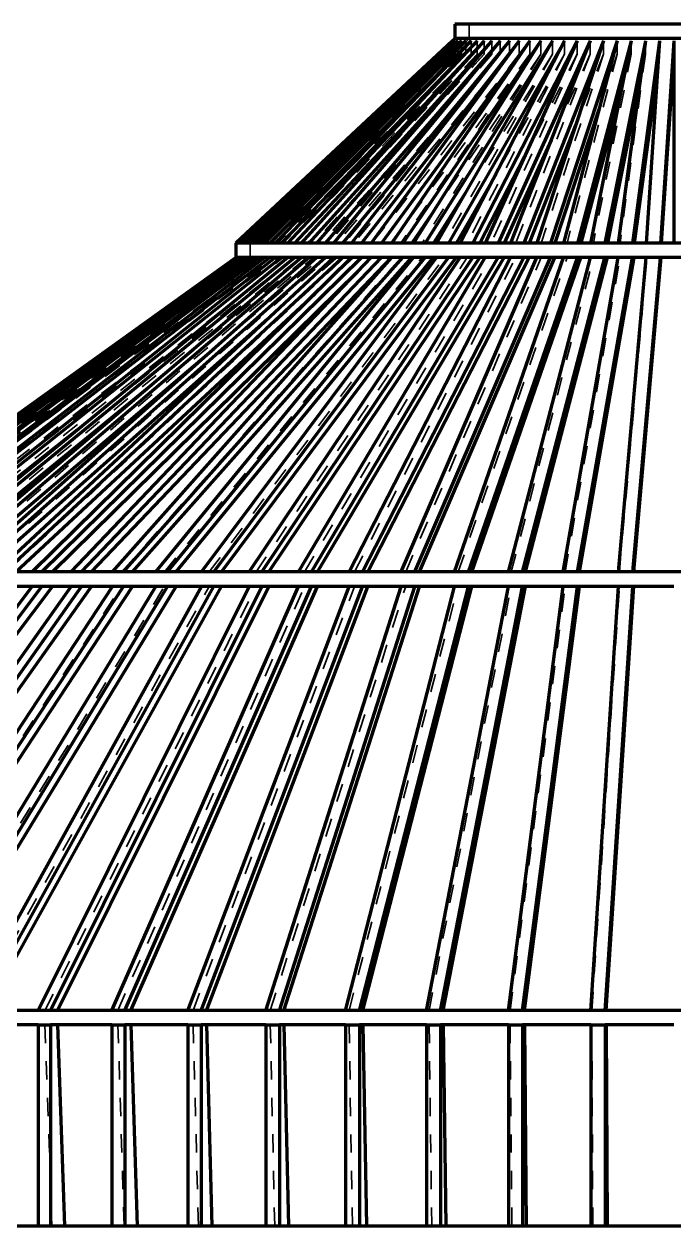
# Model space of a CAD drawing. Header units: inches. Extents: x -0.1 to 57.6, y -5.7 to 33.1.
# Drawn here: x 33.77 to 37.33, y 25.48 to 32.06 of the extents above; entities that cross this region are included whole.
import ezdxf

# ---------------------------------------------------------------- set-up
doc = ezdxf.new("R2010")
doc.units = ezdxf.units.IN
doc.header["$LTSCALE"] = 0.75
doc.header["$MEASUREMENT"] = 0
doc.linetypes.add('HIDDEN2', pattern=[0.1875, 0.125, -0.0625])
doc.layers.add('Hidden', color=7, linetype='HIDDEN2', lineweight=35)
doc.layers.add('Visible', color=7, linetype='Continuous', lineweight=70)

msp = doc.modelspace()

# ---------------------------------------------------------------- linework, layer by layer
at = {"layer": 'Hidden', "extrusion": (0, 1, 0)}
for p, q in [((36.2064, 31.9855), (36.2064, 32.0643)), ((36.2064, 31.9855), (36.2064, 32.0643)), ((35.0064, 30.8643), (36.2064, 31.9855)), ((36.1142, 31.8988), (36.1142, 31.9724)), ((36.1192, 31.8988), (36.1192, 31.9724)), ((36.129, 31.8988), (36.129, 31.9724)), ((36.1438, 31.8988), (36.1438, 31.9724)), ((36.1634, 31.8988), (36.1634, 31.9724)), ((36.1877, 31.8988), (36.1877, 31.9724)), ((36.2167, 31.8988), (36.2167, 31.9724)), ((36.2502, 31.8988), (36.2502, 31.9724)), ((36.2882, 31.8988), (36.2882, 31.9724)), ((36.3303, 31.8988), (36.3303, 31.9724)), ((36.3766, 31.8988), (36.3766, 31.9724)), ((36.4268, 31.8988), (36.4268, 31.9724)), ((36.4807, 31.8988), (36.4807, 31.9724)), ((36.5381, 31.8988), (36.5381, 31.9724)), ((36.5988, 31.8988), (36.5988, 31.9724)), ((36.6625, 31.8988), (36.6625, 31.9724)), ((36.729, 31.8988), (36.729, 31.9724)), ((36.798, 31.8988), (36.798, 31.9724)), ((36.8692, 31.8988), (36.8692, 31.9724)), ((36.9424, 31.8988), (36.9424, 31.9724)), ((37.0173, 31.8988), (37.0173, 31.9724)), ((37.0936, 31.8988), (37.0936, 31.9724)), ((37.1709, 31.8988), (37.1709, 31.9724)), ((37.249, 31.8988), (37.249, 31.9724)), ((36.1142, 31.8988), (35.0067, 30.8643)), ((36.1142, 31.8988), (35.0089, 30.8643)), ((36.1192, 31.8988), (35.0138, 30.8643)), ((36.1192, 31.8988), (35.0204, 30.8643)), ((36.129, 31.8988), (35.0302, 30.8643)), ((36.129, 31.8988), (35.0411, 30.8643)), ((36.1438, 31.8988), (35.0559, 30.8643)), ((36.1438, 31.8988), (35.0711, 30.8643)), ((36.1634, 31.8988), (35.0906, 30.8643)), ((36.1634, 31.8988), (35.1101, 30.8643)), ((36.1877, 31.8988), (35.1344, 30.8643)), ((36.1877, 31.8988), (35.158, 30.8643)), ((36.2167, 31.8988), (35.1869, 30.8643)), ((36.2167, 31.8988), (35.2146, 30.8643)), ((36.2502, 31.8988), (35.2481, 30.8643)), ((36.2502, 31.8988), (35.2797, 30.8643)), ((36.2882, 31.8988), (35.3176, 30.8643)), ((36.2882, 31.8988), (35.353, 30.8643)), ((36.3303, 31.8988), (35.3952, 30.8643)), ((36.3303, 31.8988), (35.4343, 30.8643)), ((36.3766, 31.8988), (35.4806, 30.8643)), ((36.3766, 31.8988), (35.5233, 30.8643)), ((36.4268, 31.8988), (35.5735, 30.8643)), ((36.4268, 31.8988), (35.6195, 30.8643)), ((36.4807, 31.8988), (35.6734, 30.8643)), ((36.4807, 31.8988), (35.7226, 30.8643)), ((36.5381, 31.8988), (35.8089, 30.9038)), ((36.5381, 31.8988), (35.8322, 30.8643)), ((36.5988, 31.8988), (35.9478, 30.8643)), ((36.5988, 31.8988), (36.0043, 31.0277)), ((36.6625, 31.8988), (36.069, 30.8643)), ((36.6625, 31.8988), (36.1851, 31.1402)), ((36.729, 31.8988), (36.1954, 30.8643)), ((36.798, 31.8988), (36.3264, 30.8643)), ((36.729, 31.8988), (36.353, 31.2434)), ((36.8692, 31.8988), (36.4615, 30.8643)), ((36.798, 31.8988), (36.5093, 31.3392)), ((36.9424, 31.8988), (36.6002, 30.8643)), ((36.8692, 31.8988), (36.6551, 31.4291)), ((37.0173, 31.8988), (36.7419, 30.8643)), ((36.9424, 31.8988), (36.7908, 31.5142)), ((37.0936, 31.8988), (36.8861, 30.8643)), ((37.0173, 31.8988), (36.917, 31.5955)), ((37.1709, 31.8988), (37.0321, 30.8643)), ((37.0936, 31.8988), (37.0337, 31.6739)), ((37.1709, 31.8988), (37.1411, 31.7502)), ((37.249, 31.8988), (37.1795, 30.8643)), ((37.249, 31.8988), (37.2391, 31.825)), ((35.0064, 30.7855), (35.0064, 30.8643)), ((35.0064, 30.7855), (35.0064, 30.8643)), ((32.6064, 29.0643), (35.0064, 30.7855)), ((32.6065, 29.0643), (35.0067, 30.7855)), ((32.6135, 29.0643), (35.0089, 30.7855)), ((32.6184, 29.0643), (35.0138, 30.7855)), ((32.6391, 29.0643), (35.0204, 30.7855)), ((32.649, 29.0643), (35.0302, 30.7855)), ((32.6835, 29.0643), (35.0411, 30.7855)), ((32.6982, 29.0643), (35.0559, 30.7855)), ((32.7463, 29.0643), (35.0711, 30.7855)), ((32.7659, 29.0643), (35.0906, 30.7855)), ((32.8274, 29.0643), (35.1101, 30.7855)), ((32.9156, 29.1125), (35.1344, 30.7855)), ((32.9263, 29.0643), (35.158, 30.7855)), ((33.0428, 29.0643), (35.2146, 30.7855)), ((33.1764, 29.0643), (35.2797, 30.7855)), ((33.3265, 29.0643), (35.353, 30.7855)), ((33.4926, 29.0643), (35.4343, 30.7855)), ((33.5614, 29.5318), (35.1869, 30.7855)), ((33.6739, 29.0643), (35.5233, 30.7855)), ((33.8698, 29.0643), (35.6195, 30.7855)), ((34.061, 29.8447), (35.2481, 30.7855)), ((34.0795, 29.0643), (35.7226, 30.7855)), ((34.3022, 29.0643), (35.8322, 30.7855)), ((34.4662, 30.0888), (35.3176, 30.7855)), ((34.537, 29.0643), (35.9478, 30.7855)), ((34.783, 29.0643), (36.069, 30.7855)), ((34.807, 30.2859), (35.3952, 30.7855)), ((35.0391, 29.0643), (36.1954, 30.7855)), ((35.1017, 30.4497), (35.4806, 30.7855)), ((35.3045, 29.0643), (36.3264, 30.7855)), ((35.3621, 30.5889), (35.5735, 30.7855)), ((35.5779, 29.0643), (36.4615, 30.7855)), ((35.5961, 30.7095), (35.6734, 30.7855)), ((35.8585, 29.0643), (36.6002, 30.7855)), ((36.145, 29.0643), (36.7419, 30.7855)), ((36.4363, 29.0643), (36.8861, 30.7855)), ((36.7313, 29.0643), (37.0321, 30.7855)), ((37.0288, 29.0643), (37.1795, 30.7855)), ((32.1203, 26.6643), (33.8698, 28.9855)), ((32.1203, 26.6643), (33.8698, 28.9855)), ((32.4366, 26.6643), (34.0795, 28.9855)), ((32.4366, 26.6643), (34.0795, 28.9855)), ((32.7724, 26.6643), (34.3022, 28.9855)), ((32.7724, 26.6643), (34.3022, 28.9855)), ((33.1263, 26.6643), (34.537, 28.9855)), ((33.1263, 26.6643), (34.537, 28.9855)), ((33.497, 26.6643), (34.783, 28.9855)), ((33.497, 26.6643), (34.783, 28.9855)), ((33.8829, 26.6643), (35.0391, 28.9855)), ((33.8829, 26.6643), (35.0391, 28.9855)), ((34.2826, 26.6643), (35.3045, 28.9855)), ((34.2826, 26.6643), (35.3045, 28.9855)), ((34.6944, 26.6643), (35.5779, 28.9855)), ((34.6944, 26.6643), (35.5779, 28.9855)), ((35.1168, 26.6643), (35.8585, 28.9855)), ((35.1168, 26.6643), (35.8585, 28.9855)), ((35.5481, 26.6643), (36.145, 28.9855)), ((35.5481, 26.6643), (36.145, 28.9855)), ((35.9866, 26.6643), (36.4363, 28.9855)), ((35.9866, 26.6643), (36.4363, 28.9855)), ((36.4305, 26.6643), (36.7313, 28.9855)), ((36.4305, 26.6643), (36.7313, 28.9855)), ((36.8781, 26.6643), (37.0288, 28.9855)), ((36.8781, 26.6643), (37.0288, 28.9855)), ((33.8829, 26.5855), (33.9208, 25.484)), ((33.8829, 26.5855), (33.9208, 25.484)), ((33.8829, 26.5855), (33.9208, 25.484)), ((33.8829, 26.5855), (33.9208, 25.484)), ((33.8829, 26.5855), (33.9208, 25.484)), ((34.2826, 26.5855), (34.3161, 25.484)), ((34.2826, 26.5855), (34.3161, 25.484)), ((34.2826, 26.5855), (34.3161, 25.484)), ((34.2826, 26.5855), (34.3161, 25.484)), ((34.2826, 26.5855), (34.3161, 25.484)), ((34.6944, 26.5855), (34.7234, 25.484)), ((34.6944, 26.5855), (34.7234, 25.484)), ((34.6944, 26.5855), (34.7234, 25.484)), ((34.6944, 26.5855), (34.7234, 25.484)), ((34.6944, 26.5855), (34.7234, 25.484)), ((35.1168, 26.5855), (35.1412, 25.484)), ((35.1168, 26.5855), (35.1412, 25.484)), ((35.1168, 26.5855), (35.1412, 25.484)), ((35.1168, 26.5855), (35.1412, 25.484)), ((35.1168, 26.5855), (35.1412, 25.484)), ((35.5481, 26.5855), (35.5677, 25.484)), ((35.5481, 26.5855), (35.5677, 25.484)), ((35.5481, 26.5855), (35.5677, 25.484)), ((35.5481, 26.5855), (35.5677, 25.484)), ((35.5481, 26.5855), (35.5677, 25.484)), ((35.9866, 26.5855), (36.0013, 25.484)), ((35.9866, 26.5855), (36.0013, 25.484)), ((35.9866, 26.5855), (36.0013, 25.484)), ((35.9866, 26.5855), (36.0013, 25.484)), ((35.9866, 26.5855), (36.0013, 25.484)), ((36.4305, 26.5855), (36.4404, 25.484)), ((36.4305, 26.5855), (36.4404, 25.484)), ((36.4305, 26.5855), (36.4404, 25.484)), ((36.4305, 26.5855), (36.4404, 25.484)), ((36.4305, 26.5855), (36.4404, 25.484)), ((36.8781, 26.5855), (36.883, 25.484)), ((36.8781, 26.5855), (36.883, 25.484)), ((36.8781, 26.5855), (36.883, 25.484)), ((36.8781, 26.5855), (36.883, 25.484)), ((36.8781, 26.5855), (36.883, 25.484))]:
    msp.add_line(p, q, dxfattribs=at)
at = {"layer": 'Visible', "extrusion": (0, 1, 0)}
for p, q in [((36.1276, 32.0643), (36.1276, 31.9855)), ((36.1276, 32.0643), (36.1276, 31.9855)), ((38.6064, 32.0643), (36.1276, 32.0643)), ((34.9276, 30.8643), (36.1276, 31.9855)), ((36.1283, 31.9855), (36.1276, 31.9855)), ((38.6064, 31.9855), (36.1276, 31.9855)), ((36.1332, 31.9855), (36.1283, 31.9855)), ((36.143, 31.9855), (36.1332, 31.9855)), ((36.1576, 31.9855), (36.143, 31.9855)), ((36.177, 31.9855), (36.1576, 31.9855)), ((36.2011, 31.9855), (36.177, 31.9855)), ((36.2297, 31.9855), (36.2011, 31.9855)), ((36.2629, 31.9855), (36.2297, 31.9855)), ((36.3004, 31.9855), (36.2629, 31.9855)), ((36.3422, 31.9855), (36.3004, 31.9855)), ((36.388, 31.9855), (36.3422, 31.9855)), ((36.4376, 31.9855), (36.388, 31.9855)), ((36.4909, 31.9855), (36.4376, 31.9855)), ((36.5477, 31.9855), (36.4909, 31.9855)), ((36.6077, 31.9855), (36.5477, 31.9855)), ((36.6707, 31.9855), (36.6077, 31.9855)), ((36.7365, 31.9855), (36.6707, 31.9855)), ((36.8047, 31.9855), (36.7365, 31.9855)), ((36.8752, 31.9855), (36.8047, 31.9855)), ((36.9476, 31.9855), (36.8752, 31.9855)), ((37.0217, 31.9855), (36.9476, 31.9855)), ((37.0971, 31.9855), (37.0217, 31.9855)), ((37.1736, 31.9855), (37.0971, 31.9855)), ((37.2508, 31.9855), (37.1736, 31.9855)), ((37.3285, 31.9855), (37.2508, 31.9855)), ((36.1142, 31.9724), (34.9279, 30.8643)), ((36.1142, 31.9724), (34.9303, 30.8643)), ((36.1192, 31.9724), (34.9352, 30.8643)), ((36.1192, 31.9724), (34.9422, 30.8643)), ((36.129, 31.9724), (34.9521, 30.8643)), ((36.129, 31.9724), (34.9638, 30.8643)), ((36.1438, 31.9724), (34.9785, 30.8643)), ((36.1438, 31.9724), (34.9948, 30.8643)), ((36.1634, 31.9724), (35.0144, 30.8643)), ((36.1634, 31.9724), (35.0352, 30.8643)), ((36.1877, 31.9724), (35.0595, 30.8643)), ((36.1877, 31.9724), (35.0847, 30.8643)), ((36.2167, 31.9724), (35.1137, 30.8643)), ((36.2167, 31.9724), (35.1433, 30.8643)), ((36.2502, 31.9724), (35.1768, 30.8643)), ((36.2502, 31.9724), (35.2107, 30.8643)), ((36.2882, 31.9724), (35.2486, 30.8643)), ((36.2882, 31.9724), (35.2865, 30.8643)), ((36.3303, 31.9724), (35.3287, 30.8643)), ((36.3303, 31.9724), (35.3706, 30.8643)), ((36.3766, 31.9724), (35.4169, 30.8643)), ((36.3766, 31.9724), (35.4626, 30.8643)), ((36.4268, 31.9724), (35.5128, 30.8643)), ((36.4268, 31.9724), (35.5621, 30.8643)), ((36.4807, 31.9724), (35.616, 30.8643)), ((36.4807, 31.9724), (35.6687, 30.8643)), ((36.5381, 31.9724), (35.7261, 30.8643)), ((36.5381, 31.9724), (35.782, 30.8643)), ((36.5988, 31.9724), (35.8426, 30.8643)), ((36.5988, 31.9724), (35.9015, 30.8643)), ((36.6625, 31.9724), (35.9652, 30.8643)), ((36.6625, 31.9724), (36.0268, 30.8643)), ((36.729, 31.9724), (36.0933, 30.8643)), ((36.729, 31.9724), (36.1575, 30.8643)), ((36.798, 31.9724), (36.2265, 30.8643)), ((36.798, 31.9724), (36.2929, 30.8643)), ((36.8692, 31.9724), (36.3641, 30.8643)), ((36.8692, 31.9724), (36.4325, 30.8643)), ((36.9424, 31.9724), (36.5057, 30.8643)), ((36.9424, 31.9724), (36.5758, 30.8643)), ((37.0173, 31.9724), (36.6507, 30.8643)), ((37.0173, 31.9724), (36.7223, 30.8643)), ((37.0936, 31.9724), (36.7986, 30.8643)), ((37.0936, 31.9724), (36.8713, 30.8643)), ((37.1709, 31.9724), (36.9486, 30.8643)), ((37.1709, 31.9724), (37.0222, 30.8643)), ((37.249, 31.9724), (37.1004, 30.8643)), ((37.249, 31.9724), (37.1746, 30.8643)), ((37.3276, 31.9724), (37.2531, 30.8643)), ((37.3276, 31.9724), (37.3276, 30.8643)), ((37.3276, 31.8988), (37.2581, 30.8643)), ((37.2391, 31.825), (37.1102, 30.8643)), ((37.1411, 31.7502), (36.9634, 30.8643)), ((37.0337, 31.6739), (36.8182, 30.8643)), ((36.917, 31.5955), (36.6751, 30.8643)), ((36.7908, 31.5142), (36.5347, 30.8643)), ((36.6551, 31.4291), (36.3977, 30.8643)), ((36.5093, 31.3392), (36.2644, 30.8643)), ((36.353, 31.2434), (36.1355, 30.8643)), ((36.1851, 31.1402), (36.0115, 30.8643)), ((36.0043, 31.0277), (35.8928, 30.8643)), ((34.9279, 30.8643), (34.9276, 30.8643)), ((34.9276, 30.8643), (34.9276, 30.7855)), ((34.9276, 30.8643), (34.9276, 30.7855)), ((39.8064, 30.8643), (34.9276, 30.8643)), ((34.9352, 30.8643), (34.9303, 30.8643)), ((34.9521, 30.8643), (34.9422, 30.8643)), ((34.9785, 30.8643), (34.9638, 30.8643)), ((35.0144, 30.8643), (34.9948, 30.8643)), ((35.0595, 30.8643), (35.0352, 30.8643)), ((35.1137, 30.8643), (35.0847, 30.8643)), ((35.1768, 30.8643), (35.1433, 30.8643)), ((35.2486, 30.8643), (35.2107, 30.8643)), ((35.3287, 30.8643), (35.2865, 30.8643)), ((35.4169, 30.8643), (35.3706, 30.8643)), ((35.5128, 30.8643), (35.4626, 30.8643)), ((35.616, 30.8643), (35.5621, 30.8643)), ((35.7261, 30.8643), (35.6687, 30.8643)), ((35.8089, 30.9038), (35.78, 30.8643)), ((35.8426, 30.8643), (35.782, 30.8643)), ((35.9652, 30.8643), (35.9015, 30.8643)), ((36.0933, 30.8643), (36.0268, 30.8643)), ((36.2265, 30.8643), (36.1575, 30.8643)), ((36.3641, 30.8643), (36.2929, 30.8643)), ((36.5057, 30.8643), (36.4325, 30.8643)), ((36.6507, 30.8643), (36.5758, 30.8643)), ((36.7986, 30.8643), (36.7223, 30.8643)), ((36.9486, 30.8643), (36.8713, 30.8643)), ((37.1004, 30.8643), (37.0222, 30.8643)), ((37.2531, 30.8643), (37.1746, 30.8643)), ((32.5276, 29.0643), (34.9276, 30.7855)), ((32.5278, 29.0643), (34.9279, 30.7855)), ((32.5349, 29.0643), (34.9303, 30.7855)), ((32.5398, 29.0643), (34.9352, 30.7855)), ((32.561, 29.0643), (34.9422, 30.7855)), ((32.5709, 29.0643), (34.9521, 30.7855)), ((32.6061, 29.0643), (34.9638, 30.7855)), ((32.6209, 29.0643), (34.9785, 30.7855)), ((32.67, 29.0643), (34.9948, 30.7855)), ((32.6896, 29.0643), (35.0144, 30.7855)), ((32.7525, 29.0643), (35.0352, 30.7855)), ((32.7768, 29.0643), (35.0595, 30.7855)), ((32.8531, 29.0643), (35.0847, 30.7855)), ((32.8821, 29.0643), (35.1137, 30.7855)), ((32.9716, 29.0643), (35.1433, 30.7855)), ((33.0051, 29.0643), (35.1768, 30.7855)), ((33.1074, 29.0643), (35.2107, 30.7855)), ((33.1453, 29.0643), (35.2486, 30.7855)), ((33.26, 29.0643), (35.2865, 30.7855)), ((33.3022, 29.0643), (35.3287, 30.7855)), ((33.4289, 29.0643), (35.3706, 30.7855)), ((33.4751, 29.0643), (35.4169, 30.7855)), ((33.6132, 29.0643), (35.4626, 30.7855)), ((33.6634, 29.0643), (35.5128, 30.7855)), ((33.8124, 29.0643), (35.5621, 30.7855)), ((33.8663, 29.0643), (35.616, 30.7855)), ((34.0256, 29.0643), (35.6687, 30.7855)), ((34.083, 29.0643), (35.7261, 30.7855)), ((34.1369, 29.0643), (35.78, 30.7855)), ((34.252, 29.0643), (35.782, 30.7855)), ((34.3127, 29.0643), (35.8426, 30.7855)), ((34.3629, 29.0643), (35.8928, 30.7855)), ((34.4907, 29.0643), (35.9015, 30.7855)), ((34.5544, 29.0643), (35.9652, 30.7855)), ((34.6007, 29.0643), (36.0115, 30.7855)), ((34.7408, 29.0643), (36.0268, 30.7855)), ((34.8073, 29.0643), (36.0933, 30.7855)), ((34.8495, 29.0643), (36.1355, 30.7855)), ((34.9279, 30.7855), (34.9276, 30.7855)), ((39.8064, 30.7855), (34.9276, 30.7855)), ((34.9352, 30.7855), (34.9303, 30.7855)), ((34.9521, 30.7855), (34.9422, 30.7855)), ((34.9785, 30.7855), (34.9638, 30.7855)), ((35.0144, 30.7855), (34.9948, 30.7855)), ((35.0012, 29.0643), (36.1575, 30.7855)), ((35.0595, 30.7855), (35.0352, 30.7855)), ((35.0702, 29.0643), (36.2265, 30.7855)), ((35.1137, 30.7855), (35.0847, 30.7855)), ((35.1081, 29.0643), (36.2644, 30.7855)), ((35.1768, 30.7855), (35.1433, 30.7855)), ((35.2486, 30.7855), (35.2107, 30.7855)), ((35.2709, 29.0643), (36.2929, 30.7855)), ((35.3287, 30.7855), (35.2865, 30.7855)), ((35.3422, 29.0643), (36.3641, 30.7855)), ((35.4169, 30.7855), (35.3706, 30.7855)), ((35.3757, 29.0643), (36.3977, 30.7855)), ((35.5128, 30.7855), (35.4626, 30.7855)), ((35.549, 29.0643), (36.4325, 30.7855)), ((35.616, 30.7855), (35.5621, 30.7855)), ((35.6222, 29.0643), (36.5057, 30.7855)), ((35.6512, 29.0643), (36.5347, 30.7855)), ((35.7261, 30.7855), (35.6687, 30.7855)), ((35.8426, 30.7855), (35.782, 30.7855)), ((35.8342, 29.0643), (36.5758, 30.7855)), ((35.9652, 30.7855), (35.9015, 30.7855)), ((35.909, 29.0643), (36.6507, 30.7855)), ((35.9334, 29.0643), (36.6751, 30.7855)), ((36.0933, 30.7855), (36.0268, 30.7855)), ((36.1254, 29.0643), (36.7223, 30.7855)), ((36.2265, 30.7855), (36.1575, 30.7855)), ((36.2017, 29.0643), (36.7986, 30.7855)), ((36.2213, 29.0643), (36.8182, 30.7855)), ((36.3641, 30.7855), (36.2929, 30.7855)), ((36.4215, 29.0643), (36.8713, 30.7855)), ((36.5057, 30.7855), (36.4325, 30.7855)), ((36.4989, 29.0643), (36.9486, 30.7855)), ((36.5137, 29.0643), (36.9634, 30.7855)), ((36.6507, 30.7855), (36.5758, 30.7855)), ((36.7214, 29.0643), (37.0222, 30.7855)), ((36.7986, 30.7855), (36.7223, 30.7855)), ((36.7995, 29.0643), (37.1004, 30.7855)), ((36.8094, 29.0643), (37.1102, 30.7855)), ((36.9486, 30.7855), (36.8713, 30.7855)), ((37.1004, 30.7855), (37.0222, 30.7855)), ((37.0239, 29.0643), (37.1746, 30.7855)), ((37.1024, 29.0643), (37.2531, 30.7855)), ((37.1074, 29.0643), (37.2581, 30.7855)), ((37.2531, 30.7855), (37.1746, 30.7855)), ((33.9237, 29.0643), (35.5961, 30.7095)), ((33.7241, 29.0643), (35.3621, 30.5889)), ((33.5388, 29.0643), (35.1017, 30.4497)), ((33.3687, 29.0643), (34.807, 30.2859)), ((33.2143, 29.0643), (34.4662, 30.0888)), ((33.0764, 29.0643), (34.061, 29.8447)), ((42.2064, 29.0643), (32.5276, 29.0643)), ((33.8663, 29.0643), (33.8124, 29.0643)), ((34.083, 29.0643), (34.0256, 29.0643)), ((34.3127, 29.0643), (34.252, 29.0643)), ((34.5544, 29.0643), (34.4907, 29.0643)), ((34.8073, 29.0643), (34.7408, 29.0643)), ((35.0702, 29.0643), (35.0012, 29.0643)), ((35.3422, 29.0643), (35.2709, 29.0643)), ((35.6222, 29.0643), (35.549, 29.0643)), ((35.909, 29.0643), (35.8342, 29.0643)), ((36.2017, 29.0643), (36.1254, 29.0643)), ((36.4989, 29.0643), (36.4215, 29.0643)), ((36.7995, 29.0643), (36.7214, 29.0643)), ((37.1024, 29.0643), (37.0239, 29.0643)), ((32.0629, 26.6643), (33.8124, 28.9855)), ((32.0629, 26.6643), (33.8124, 28.9855)), ((32.1168, 26.6643), (33.8663, 28.9855)), ((32.1168, 26.6643), (33.8663, 28.9855)), ((32.1742, 26.6643), (33.9237, 28.9855)), ((32.1742, 26.6643), (33.9237, 28.9855)), ((32.3827, 26.6643), (34.0256, 28.9855)), ((32.3827, 26.6643), (34.0256, 28.9855)), ((32.4401, 26.6643), (34.083, 28.9855)), ((32.4401, 26.6643), (34.083, 28.9855)), ((32.494, 26.6643), (34.1369, 28.9855)), ((32.494, 26.6643), (34.1369, 28.9855)), ((32.7222, 26.6643), (34.252, 28.9855)), ((32.7222, 26.6643), (34.252, 28.9855)), ((32.7829, 26.6643), (34.3127, 28.9855)), ((32.7829, 26.6643), (34.3127, 28.9855)), ((32.833, 26.6643), (34.3629, 28.9855)), ((32.833, 26.6643), (34.3629, 28.9855)), ((33.08, 26.6643), (34.4907, 28.9855)), ((33.08, 26.6643), (34.4907, 28.9855)), ((33.1437, 26.6643), (34.5544, 28.9855)), ((33.1437, 26.6643), (34.5544, 28.9855)), ((33.19, 26.6643), (34.6007, 28.9855)), ((33.19, 26.6643), (34.6007, 28.9855)), ((33.4548, 26.6643), (34.7408, 28.9855)), ((33.4548, 26.6643), (34.7408, 28.9855)), ((33.5213, 26.6643), (34.8073, 28.9855)), ((33.5213, 26.6643), (34.8073, 28.9855)), ((33.5634, 26.6643), (34.8495, 28.9855)), ((33.5634, 26.6643), (34.8495, 28.9855)), ((33.8124, 28.9855), (33.6634, 28.9855)), ((33.8663, 28.9855), (33.8124, 28.9855)), ((33.8663, 28.9855), (33.8124, 28.9855)), ((33.845, 26.6643), (35.0012, 28.9855)), ((33.845, 26.6643), (35.0012, 28.9855)), ((34.0256, 28.9855), (33.8663, 28.9855)), ((33.914, 26.6643), (35.0702, 28.9855)), ((33.914, 26.6643), (35.0702, 28.9855)), ((33.9519, 26.6643), (35.1081, 28.9855)), ((33.9519, 26.6643), (35.1081, 28.9855)), ((34.083, 28.9855), (34.0256, 28.9855)), ((34.083, 28.9855), (34.0256, 28.9855)), ((34.252, 28.9855), (34.083, 28.9855)), ((34.249, 26.6643), (35.2709, 28.9855)), ((34.249, 26.6643), (35.2709, 28.9855)), ((34.3127, 28.9855), (34.252, 28.9855)), ((34.3127, 28.9855), (34.252, 28.9855)), ((34.4907, 28.9855), (34.3127, 28.9855)), ((34.3203, 26.6643), (35.3422, 28.9855)), ((34.3203, 26.6643), (35.3422, 28.9855)), ((34.3538, 26.6643), (35.3757, 28.9855)), ((34.3538, 26.6643), (35.3757, 28.9855)), ((34.5544, 28.9855), (34.4907, 28.9855)), ((34.5544, 28.9855), (34.4907, 28.9855)), ((34.7408, 28.9855), (34.5544, 28.9855)), ((34.6654, 26.6643), (35.549, 28.9855)), ((34.6654, 26.6643), (35.549, 28.9855)), ((34.7387, 26.6643), (35.6222, 28.9855)), ((34.7387, 26.6643), (35.6222, 28.9855)), ((34.8073, 28.9855), (34.7408, 28.9855)), ((34.8073, 28.9855), (34.7408, 28.9855)), ((34.7676, 26.6643), (35.6512, 28.9855)), ((34.7676, 26.6643), (35.6512, 28.9855)), ((35.0012, 28.9855), (34.8073, 28.9855)), ((35.0702, 28.9855), (35.0012, 28.9855)), ((35.0702, 28.9855), (35.0012, 28.9855)), ((35.2709, 28.9855), (35.0702, 28.9855)), ((35.0925, 26.6643), (35.8342, 28.9855)), ((35.0925, 26.6643), (35.8342, 28.9855)), ((35.1674, 26.6643), (35.909, 28.9855)), ((35.1674, 26.6643), (35.909, 28.9855)), ((35.1917, 26.6643), (35.9334, 28.9855)), ((35.1917, 26.6643), (35.9334, 28.9855)), ((35.3422, 28.9855), (35.2709, 28.9855)), ((35.3422, 28.9855), (35.2709, 28.9855)), ((35.549, 28.9855), (35.3422, 28.9855)), ((35.5285, 26.6643), (36.1254, 28.9855)), ((35.5285, 26.6643), (36.1254, 28.9855)), ((35.6222, 28.9855), (35.549, 28.9855)), ((35.6222, 28.9855), (35.549, 28.9855)), ((35.6048, 26.6643), (36.2017, 28.9855)), ((35.6048, 26.6643), (36.2017, 28.9855)), ((35.8342, 28.9855), (35.6222, 28.9855)), ((35.6244, 26.6643), (36.2213, 28.9855)), ((35.6244, 26.6643), (36.2213, 28.9855)), ((35.909, 28.9855), (35.8342, 28.9855)), ((35.909, 28.9855), (35.8342, 28.9855)), ((36.1254, 28.9855), (35.909, 28.9855)), ((35.9718, 26.6643), (36.4215, 28.9855)), ((35.9718, 26.6643), (36.4215, 28.9855)), ((36.0492, 26.6643), (36.4989, 28.9855)), ((36.0492, 26.6643), (36.4989, 28.9855)), ((36.0639, 26.6643), (36.5137, 28.9855)), ((36.0639, 26.6643), (36.5137, 28.9855)), ((36.2017, 28.9855), (36.1254, 28.9855)), ((36.2017, 28.9855), (36.1254, 28.9855)), ((36.4215, 28.9855), (36.2017, 28.9855)), ((36.4206, 26.6643), (36.7214, 28.9855)), ((36.4206, 26.6643), (36.7214, 28.9855)), ((36.4989, 28.9855), (36.4215, 28.9855)), ((36.4989, 28.9855), (36.4215, 28.9855)), ((36.4987, 26.6643), (36.7995, 28.9855)), ((36.4987, 26.6643), (36.7995, 28.9855)), ((36.7214, 28.9855), (36.4989, 28.9855)), ((36.5086, 26.6643), (36.8094, 28.9855)), ((36.5086, 26.6643), (36.8094, 28.9855)), ((36.7995, 28.9855), (36.7214, 28.9855)), ((36.7995, 28.9855), (36.7214, 28.9855)), ((37.0239, 28.9855), (36.7995, 28.9855)), ((36.8732, 26.6643), (37.0239, 28.9855)), ((36.8732, 26.6643), (37.0239, 28.9855)), ((36.9517, 26.6643), (37.1024, 28.9855)), ((36.9517, 26.6643), (37.1024, 28.9855)), ((36.9567, 26.6643), (37.1074, 28.9855)), ((36.9567, 26.6643), (37.1074, 28.9855)), ((37.1024, 28.9855), (37.0239, 28.9855)), ((37.1024, 28.9855), (37.0239, 28.9855)), ((37.3276, 28.9855), (37.1024, 28.9855)), ((37.367, 26.6643), (30.1276, 26.6643)), ((33.914, 26.6643), (33.845, 26.6643)), ((33.914, 26.6643), (33.845, 26.6643)), ((34.3203, 26.6643), (34.249, 26.6643)), ((34.3203, 26.6643), (34.249, 26.6643)), ((34.7387, 26.6643), (34.6654, 26.6643)), ((34.7387, 26.6643), (34.6654, 26.6643)), ((35.1674, 26.6643), (35.0925, 26.6643)), ((35.1674, 26.6643), (35.0925, 26.6643)), ((35.6048, 26.6643), (35.5285, 26.6643)), ((35.6048, 26.6643), (35.5285, 26.6643)), ((36.0492, 26.6643), (35.9718, 26.6643)), ((36.0492, 26.6643), (35.9718, 26.6643)), ((36.4987, 26.6643), (36.4206, 26.6643)), ((36.4987, 26.6643), (36.4206, 26.6643)), ((36.9517, 26.6643), (36.8732, 26.6643)), ((36.9517, 26.6643), (36.8732, 26.6643)), ((33.845, 26.5855), (33.5213, 26.5855)), ((33.845, 26.5855), (33.914, 26.5855)), ((33.845, 26.5855), (33.845, 25.484)), ((33.845, 26.5855), (33.845, 25.484)), ((33.845, 26.5855), (33.914, 26.5855)), ((33.845, 26.5855), (33.845, 25.484)), ((33.845, 26.5855), (33.914, 26.5855)), ((33.845, 26.5855), (33.845, 25.484)), ((33.845, 26.5855), (33.914, 26.5855)), ((33.845, 26.5855), (33.845, 25.484)), ((33.914, 26.5855), (33.914, 25.484)), ((33.914, 26.5855), (33.914, 25.484)), ((34.249, 26.5855), (33.914, 26.5855)), ((33.914, 26.5855), (33.914, 25.484)), ((33.914, 26.5855), (33.914, 25.484)), ((33.914, 26.5855), (33.914, 25.484)), ((33.9519, 26.5855), (33.9898, 25.484)), ((33.9519, 26.5855), (33.9898, 25.484)), ((33.9519, 26.5855), (33.9898, 25.484)), ((33.9519, 26.5855), (33.9898, 25.484)), ((33.9519, 26.5855), (33.9898, 25.484)), ((34.249, 26.5855), (34.3203, 26.5855)), ((34.249, 26.5855), (34.249, 25.484)), ((34.249, 26.5855), (34.249, 25.484)), ((34.249, 26.5855), (34.3203, 26.5855)), ((34.249, 26.5855), (34.249, 25.484)), ((34.249, 26.5855), (34.3203, 26.5855)), ((34.249, 26.5855), (34.249, 25.484)), ((34.249, 26.5855), (34.3203, 26.5855)), ((34.249, 26.5855), (34.249, 25.484)), ((34.3203, 26.5855), (34.3203, 25.484)), ((34.3203, 26.5855), (34.3203, 25.484)), ((34.6654, 26.5855), (34.3203, 26.5855)), ((34.3203, 26.5855), (34.3203, 25.484)), ((34.3203, 26.5855), (34.3203, 25.484)), ((34.3203, 26.5855), (34.3203, 25.484)), ((34.3538, 26.5855), (34.3873, 25.484)), ((34.3538, 26.5855), (34.3873, 25.484)), ((34.3538, 26.5855), (34.3873, 25.484)), ((34.3538, 26.5855), (34.3873, 25.484)), ((34.3538, 26.5855), (34.3873, 25.484)), ((34.6654, 26.5855), (34.7387, 26.5855)), ((34.6654, 26.5855), (34.6654, 25.484)), ((34.6654, 26.5855), (34.6654, 25.484)), ((34.6654, 26.5855), (34.7387, 26.5855)), ((34.6654, 26.5855), (34.6654, 25.484)), ((34.6654, 26.5855), (34.7387, 26.5855)), ((34.6654, 26.5855), (34.6654, 25.484)), ((34.6654, 26.5855), (34.7387, 26.5855)), ((34.6654, 26.5855), (34.6654, 25.484)), ((34.7387, 26.5855), (34.7387, 25.484)), ((34.7387, 26.5855), (34.7387, 25.484)), ((35.0925, 26.5855), (34.7387, 26.5855)), ((34.7387, 26.5855), (34.7387, 25.484)), ((34.7387, 26.5855), (34.7387, 25.484)), ((34.7387, 26.5855), (34.7387, 25.484)), ((34.7676, 26.5855), (34.7966, 25.484)), ((34.7676, 26.5855), (34.7966, 25.484)), ((34.7676, 26.5855), (34.7966, 25.484)), ((34.7676, 26.5855), (34.7966, 25.484)), ((34.7676, 26.5855), (34.7966, 25.484)), ((35.0925, 26.5855), (35.1674, 26.5855)), ((35.0925, 26.5855), (35.0925, 25.484)), ((35.0925, 26.5855), (35.0925, 25.484)), ((35.0925, 26.5855), (35.1674, 26.5855)), ((35.0925, 26.5855), (35.0925, 25.484)), ((35.0925, 26.5855), (35.1674, 26.5855)), ((35.0925, 26.5855), (35.0925, 25.484)), ((35.0925, 26.5855), (35.1674, 26.5855)), ((35.0925, 26.5855), (35.0925, 25.484)), ((35.1674, 26.5855), (35.1674, 25.484)), ((35.1674, 26.5855), (35.1674, 25.484)), ((35.5285, 26.5855), (35.1674, 26.5855)), ((35.1674, 26.5855), (35.1674, 25.484)), ((35.1674, 26.5855), (35.1674, 25.484)), ((35.1674, 26.5855), (35.1674, 25.484)), ((35.1917, 26.5855), (35.2161, 25.484)), ((35.1917, 26.5855), (35.2161, 25.484)), ((35.1917, 26.5855), (35.2161, 25.484)), ((35.1917, 26.5855), (35.2161, 25.484)), ((35.1917, 26.5855), (35.2161, 25.484)), ((35.5285, 26.5855), (35.6048, 26.5855)), ((35.5285, 26.5855), (35.5285, 25.484)), ((35.5285, 26.5855), (35.5285, 25.484)), ((35.5285, 26.5855), (35.6048, 26.5855)), ((35.5285, 26.5855), (35.5285, 25.484)), ((35.5285, 26.5855), (35.6048, 26.5855)), ((35.5285, 26.5855), (35.5285, 25.484)), ((35.5285, 26.5855), (35.6048, 26.5855)), ((35.5285, 26.5855), (35.5285, 25.484)), ((35.6048, 26.5855), (35.6048, 25.484)), ((35.6048, 26.5855), (35.6048, 25.484)), ((35.9718, 26.5855), (35.6048, 26.5855)), ((35.6048, 26.5855), (35.6048, 25.484)), ((35.6048, 26.5855), (35.6048, 25.484)), ((35.6048, 26.5855), (35.6048, 25.484)), ((35.6244, 26.5855), (35.644, 25.484)), ((35.6244, 26.5855), (35.644, 25.484)), ((35.6244, 26.5855), (35.644, 25.484)), ((35.6244, 26.5855), (35.644, 25.484)), ((35.6244, 26.5855), (35.644, 25.484)), ((35.9718, 26.5855), (36.0492, 26.5855)), ((35.9718, 26.5855), (35.9718, 25.484)), ((35.9718, 26.5855), (35.9718, 25.484)), ((35.9718, 26.5855), (36.0492, 26.5855)), ((35.9718, 26.5855), (35.9718, 25.484)), ((35.9718, 26.5855), (36.0492, 26.5855)), ((35.9718, 26.5855), (35.9718, 25.484)), ((35.9718, 26.5855), (36.0492, 26.5855)), ((35.9718, 26.5855), (35.9718, 25.484)), ((36.0492, 26.5855), (36.0492, 25.484)), ((36.0492, 26.5855), (36.0492, 25.484)), ((36.4206, 26.5855), (36.0492, 26.5855)), ((36.0492, 26.5855), (36.0492, 25.484)), ((36.0492, 26.5855), (36.0492, 25.484)), ((36.0492, 26.5855), (36.0492, 25.484)), ((36.0639, 26.5855), (36.0787, 25.484)), ((36.0639, 26.5855), (36.0787, 25.484)), ((36.0639, 26.5855), (36.0787, 25.484)), ((36.0639, 26.5855), (36.0787, 25.484)), ((36.0639, 26.5855), (36.0787, 25.484)), ((36.4206, 26.5855), (36.4987, 26.5855)), ((36.4206, 26.5855), (36.4206, 25.484)), ((36.4206, 26.5855), (36.4206, 25.484)), ((36.4206, 26.5855), (36.4987, 26.5855)), ((36.4206, 26.5855), (36.4206, 25.484)), ((36.4206, 26.5855), (36.4987, 26.5855)), ((36.4206, 26.5855), (36.4206, 25.484)), ((36.4206, 26.5855), (36.4987, 26.5855)), ((36.4206, 26.5855), (36.4206, 25.484)), ((36.4987, 26.5855), (36.4987, 25.484)), ((36.4987, 26.5855), (36.4987, 25.484)), ((36.8732, 26.5855), (36.4987, 26.5855)), ((36.4987, 26.5855), (36.4987, 25.484)), ((36.4987, 26.5855), (36.4987, 25.484)), ((36.4987, 26.5855), (36.4987, 25.484)), ((36.5086, 26.5855), (36.5185, 25.484)), ((36.5086, 26.5855), (36.5185, 25.484)), ((36.5086, 26.5855), (36.5185, 25.484)), ((36.5086, 26.5855), (36.5185, 25.484)), ((36.5086, 26.5855), (36.5185, 25.484)), ((36.8732, 26.5855), (36.9517, 26.5855)), ((36.8732, 26.5855), (36.8732, 25.484)), ((36.8732, 26.5855), (36.8732, 25.484)), ((36.8732, 26.5855), (36.9517, 26.5855)), ((36.8732, 26.5855), (36.8732, 25.484)), ((36.8732, 26.5855), (36.9517, 26.5855)), ((36.8732, 26.5855), (36.8732, 25.484)), ((36.8732, 26.5855), (36.9517, 26.5855)), ((36.8732, 26.5855), (36.8732, 25.484)), ((36.9517, 26.5855), (36.9517, 25.484)), ((36.9517, 26.5855), (36.9517, 25.484)), ((37.3276, 26.5855), (36.9517, 26.5855)), ((36.9517, 26.5855), (36.9517, 25.484)), ((36.9517, 26.5855), (36.9517, 25.484)), ((36.9517, 26.5855), (36.9517, 25.484)), ((36.9567, 26.5855), (36.9616, 25.484)), ((36.9567, 26.5855), (36.9616, 25.484)), ((36.9567, 26.5855), (36.9616, 25.484)), ((36.9567, 26.5855), (36.9616, 25.484)), ((36.9567, 26.5855), (36.9616, 25.484)), ((30.0489, 25.484), (44.6851, 25.484))]:
    msp.add_line(p, q, dxfattribs=at)

doc.saveas('drawing.dxf')
